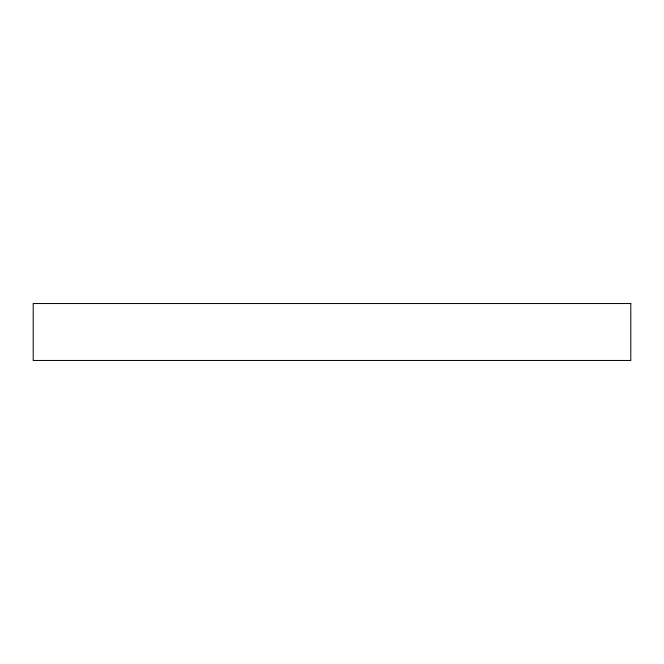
<?xml version="1.0" encoding="UTF-8"?>
<svg xmlns="http://www.w3.org/2000/svg" width="664" height="664" viewBox="0 0 664 664"><rect width="100%" height="100%" fill="white"/><g stroke="black" fill="none" stroke-linecap="round" stroke-linejoin="round"><path stroke-width="1" d="M630.8 303.539L33.2 303.539L33.2 360.461L630.8 360.461L630.8 303.539"/></g></svg>
